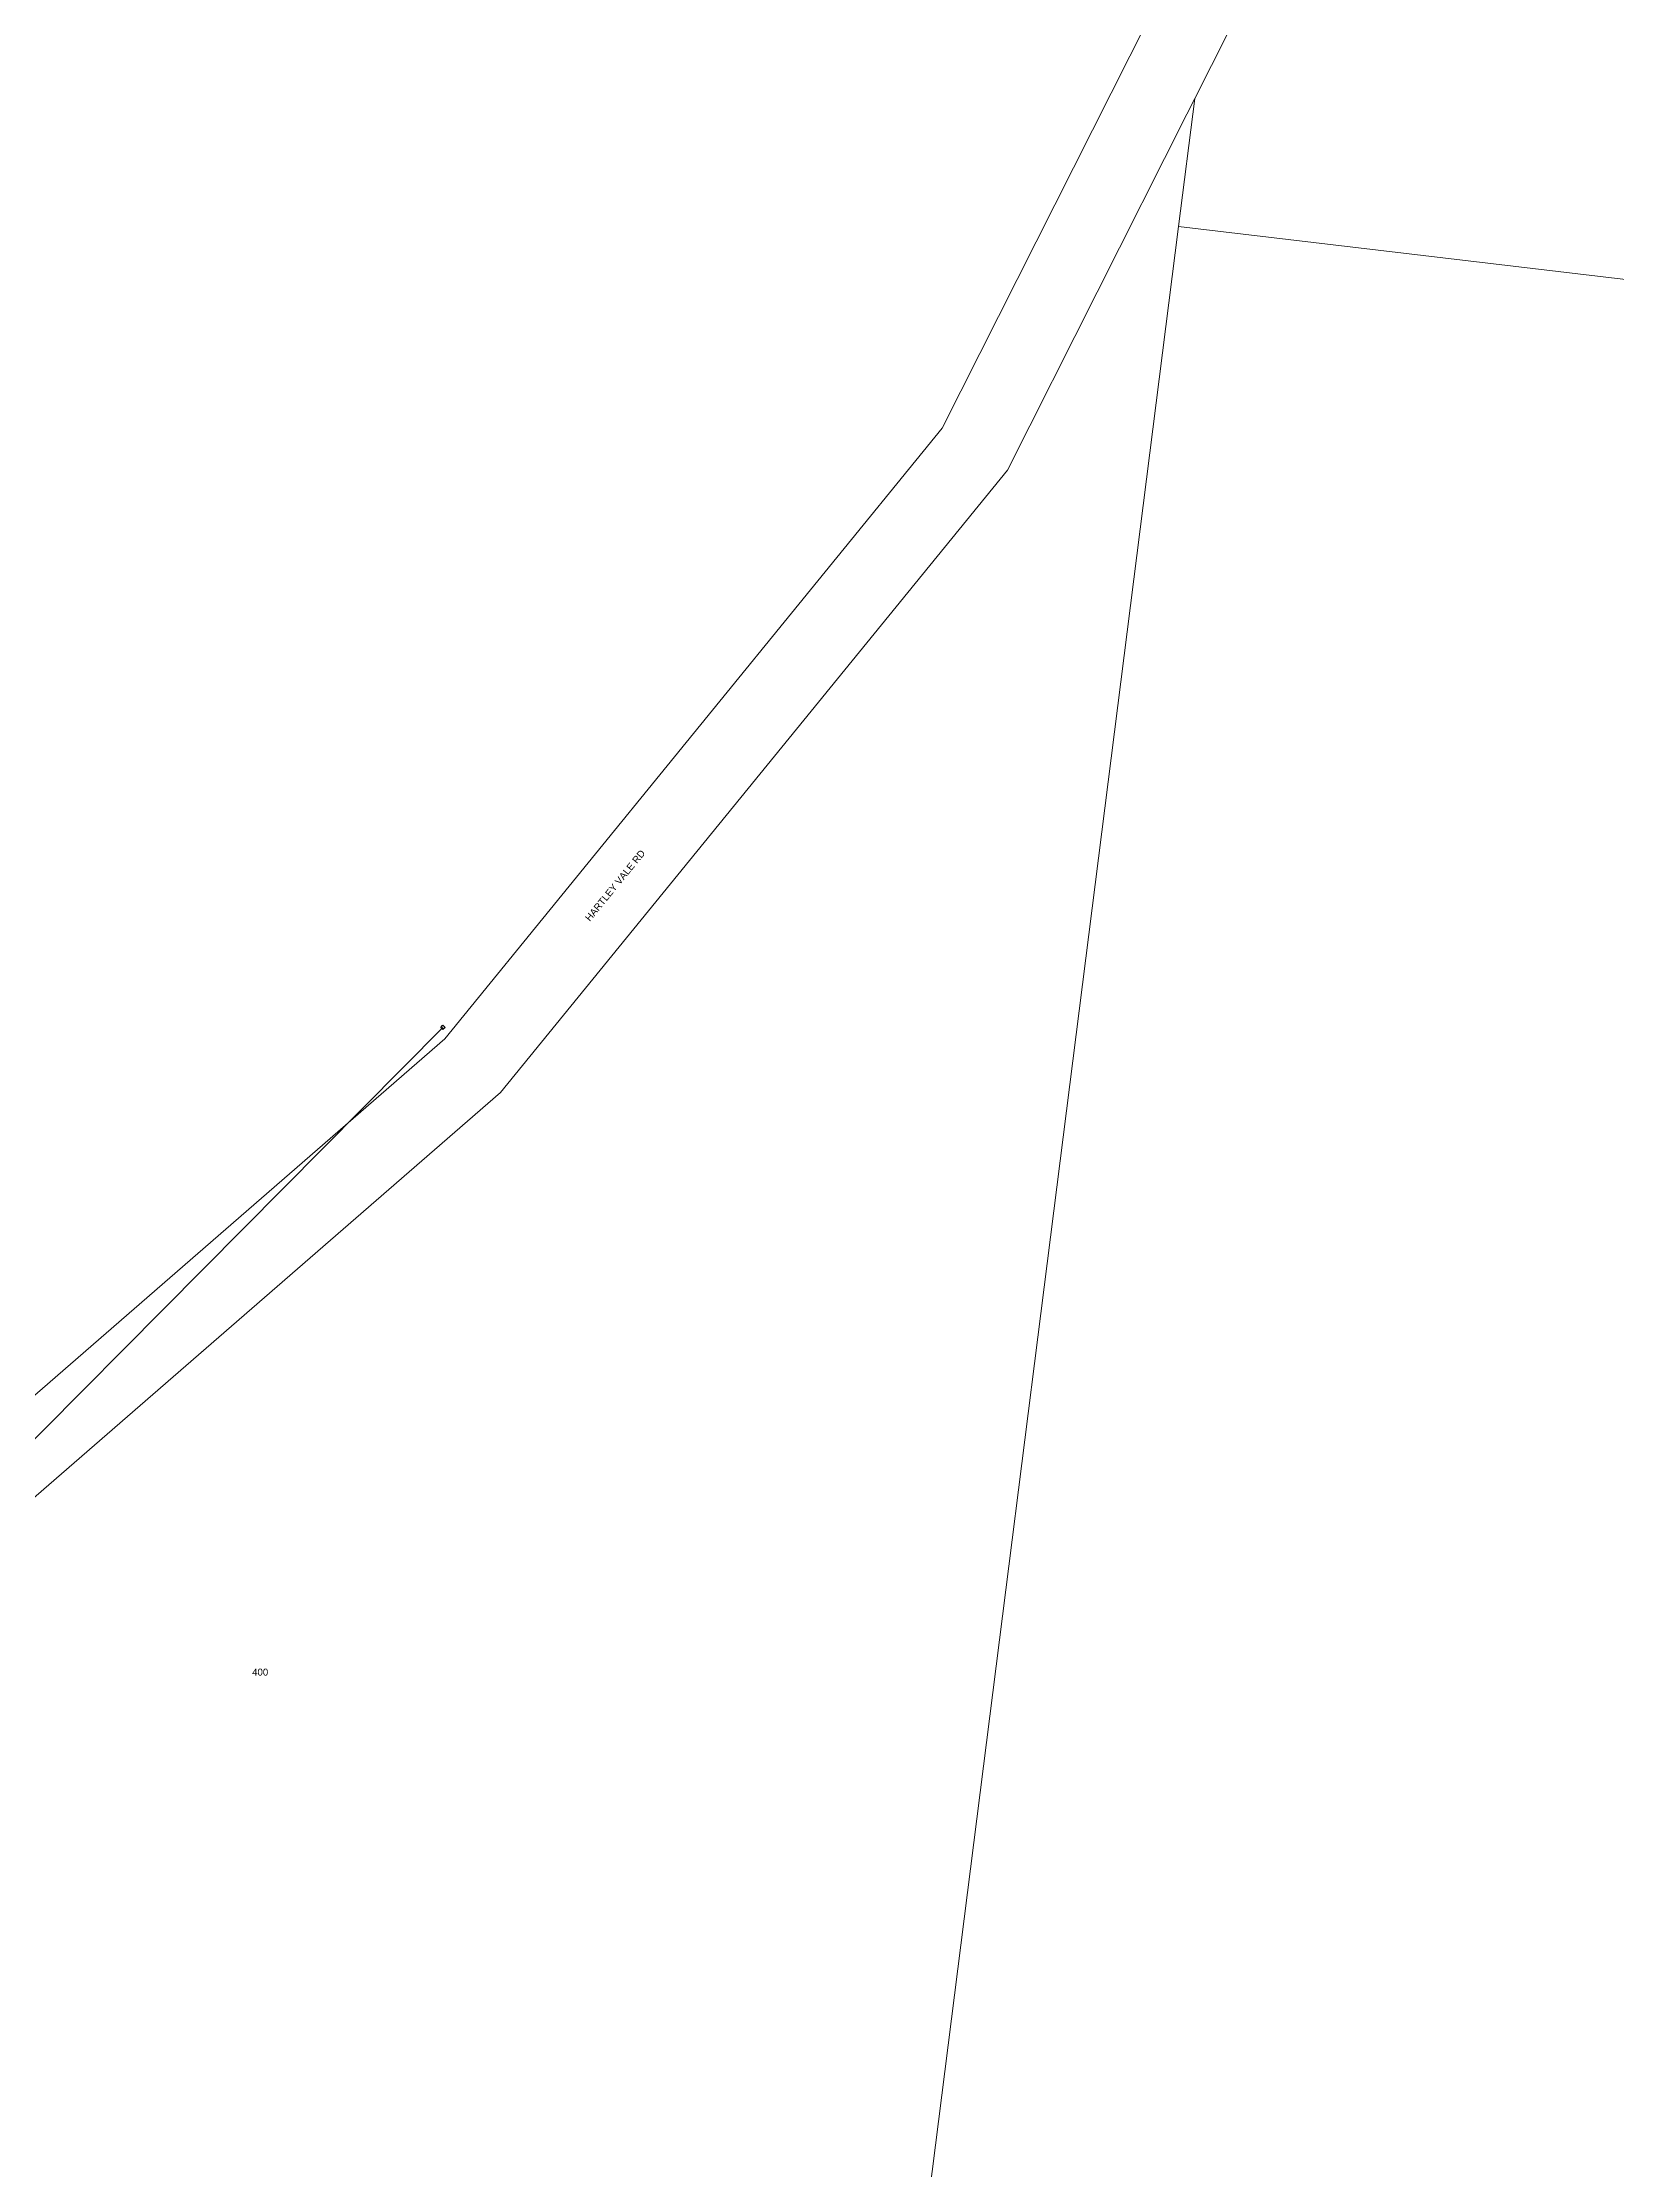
# Model space of a CAD drawing. Header units: metres. Extents: x 240179 to 248264, y 6282606 to 6287315.
# Drawn here: x 243808 to 244218, y 6286059 to 6286613 of the extents above; entities that cross this region are included whole.
import ezdxf
from ezdxf.enums import TextEntityAlignment as Align

# ---------------------------------------------------------------- set-up
doc = ezdxf.new("R2010")
doc.units = ezdxf.units.M
doc.layers.get('0').update_dxf_attribs({"color": 6})
doc.layers.add('Cadastre Land Parcels_SP_EXT', color=9, linetype='Continuous', lineweight=5)
doc.layers.add('Cadastre Roads_SP_EXT', color=9, linetype='Continuous', lineweight=5)
doc.layers.add('Services_SP_EXT', color=7, linetype='Continuous')
doc.styles.get("Standard").update_dxf_attribs({"font": 'arial.ttf'})

# ---------------------------------------------------------------- blocks, each defined once
blk = doc.blocks.new('CCP_EXT')
blk.add_wipeout([(0, 0.57), (0.57, 0), (0, -0.57), (-0.57, 0)])
blk.add_lwpolyline([(-0.57, 0), (0, 0.57), (0.57, 0), (0, -0.57), (-0.57, 0)])
at = {"flags": 1}
blk.add_attdef('Z', (0, 0), '', height=0.2, dxfattribs=at)
at = {"flags": 9}
for tag, p in [('CCP_TYPE', (0, 0)), ('CONSTRUCTED_VOLTAGE', (0, -0.2)), ('OPERATING_VOLTAGE', (0, -0.6)), ('ORIENTATION', (0, -0.8)), ('OWNED_BY', (0, -1)), ('STATE', (0, -1.8)), ('NO_PHASES', (0, -0.4)), ('USAGE', (0, -1.2)), ('LEGEND', (0, -1.4)), ('LIFE_SUPPORT', (0, -1.6)), ('NOTES', (0, -2))]:
    blk.add_attdef(tag, text='', height=0.2, dxfattribs=at).set_placement(p, align=Align.MIDDLE_LEFT)

msp = doc.modelspace()

# ---------------------------------------------------------------- linework, layer by layer
at = {"layer": 'Cadastre Land Parcels_SP_EXT', "linetype": 'Continuous'}
for points in [[(243702.74, 6286171.15), (243912.71, 6286353.56), (244042.42, 6286512.86), (244115.89, 6286658.56), (243902.26, 6286683.53), (243916.85, 6286808.4), (244137.71, 6286782.58), (244154.61, 6286915.27), (244148.55, 6286916.06), (243749.56, 6286968.04), (243663.14, 6286256.79), (243702.74, 6286171.15)], [(243723.24, 6286162.37), (243724.43, 6286131.66), (243726.67, 6286075.33), (243766.1, 6286109.37), (243788.73, 6286082.71), (243805.43, 6286063.04), (243774.07, 6286036.14), (243778.72, 6286030.93), (243756.19, 6286010.87), (243772.22, 6285991.63), (243807.74, 6285949.17), (244023.08, 6285926.27), (244104.05, 6286565.45), (244108.27, 6286598.86), (244106.2, 6286594.74), (244059.45, 6286501.88), (243927.21, 6286339.52), (243771.57, 6286204.4), (243723.24, 6286162.37)]]:
    msp.add_lwpolyline(points, close=True, dxfattribs=at)
msp.add_lwpolyline([(244797.57, 6283769.17), (244952.33, 6284952.19), (245033.18, 6285569.71), (245061.69, 6285788.02), (245043.77, 6285791.1), (245089.77, 6286166.49), (245123.03, 6286437.32), (244725.3, 6286491.82), (244725.3, 6286491.82), (244104.05, 6286565.45), (244023.08, 6285926.27), (243807.74, 6285949.17), (243915.95, 6285851.05), (244015.68, 6285610.61), (244081.33, 6285525.67), (244101.31, 6285473.48), (244200.56, 6285460.36), (244197.74, 6285440.41), (244437.94, 6285408.5), (244382.65, 6285012.88), (244379.83, 6284992.93), (244314.78, 6284527.67), (244532.75, 6284498.61), (244466.86, 6284005.58)], dxfattribs=at)

# ---------------------------------------------------------------- texts
at = {"layer": 'Cadastre Land Parcels_SP_EXT'}
msp.add_text('400', height=1.8, dxfattribs=at).set_placement((243862.41, 6286187.46))
at = {"layer": 'Cadastre Roads_SP_EXT'}
msp.add_text('HARTLEY VALE RD', height=1.8, rotation=50.841, dxfattribs=at).set_placement((243950.51, 6286384.05))

# ---------------------------------------------------------------- next in the draw order: block references
at = {"layer": 'Services_SP_EXT'}
msp.add_blockref('CCP_EXT', (243912.19, 6286356.52), dxfattribs=at)

# ---------------------------------------------------------------- next in the draw order: linework, layer by layer
at = {"layer": 'Cadastre Roads_SP_EXT', "linetype": 'Continuous'}
msp.add_lwpolyline([(243716.55, 6286071.45), (243726.67, 6286075.33), (243724.43, 6286131.66), (243723.24, 6286162.37), (243771.57, 6286204.4), (243927.21, 6286339.52), (244059.45, 6286501.88), (244106.2, 6286594.74), (244108.28, 6286598.86), (244160.47, 6286702.25), (244193.55, 6286880.84), (244198.27, 6286909.61), (244172.87, 6286912.9), (244154.61, 6286915.27), (244137.71, 6286782.58), (244124.03, 6286674.7), (244115.89, 6286658.56), (244042.42, 6286512.86), (243912.71, 6286353.56), (243702.74, 6286171.15), (243705.98, 6286087.76), (243706.43, 6286067.58), (243716.55, 6286071.45)], close=True, dxfattribs=at)
at = {"layer": 'Services_SP_EXT'}
msp.add_lwpolyline([(243912.19, 6286356.52), (243734.93, 6286177.93)], dxfattribs=at)

doc.saveas('drawing.dxf')
